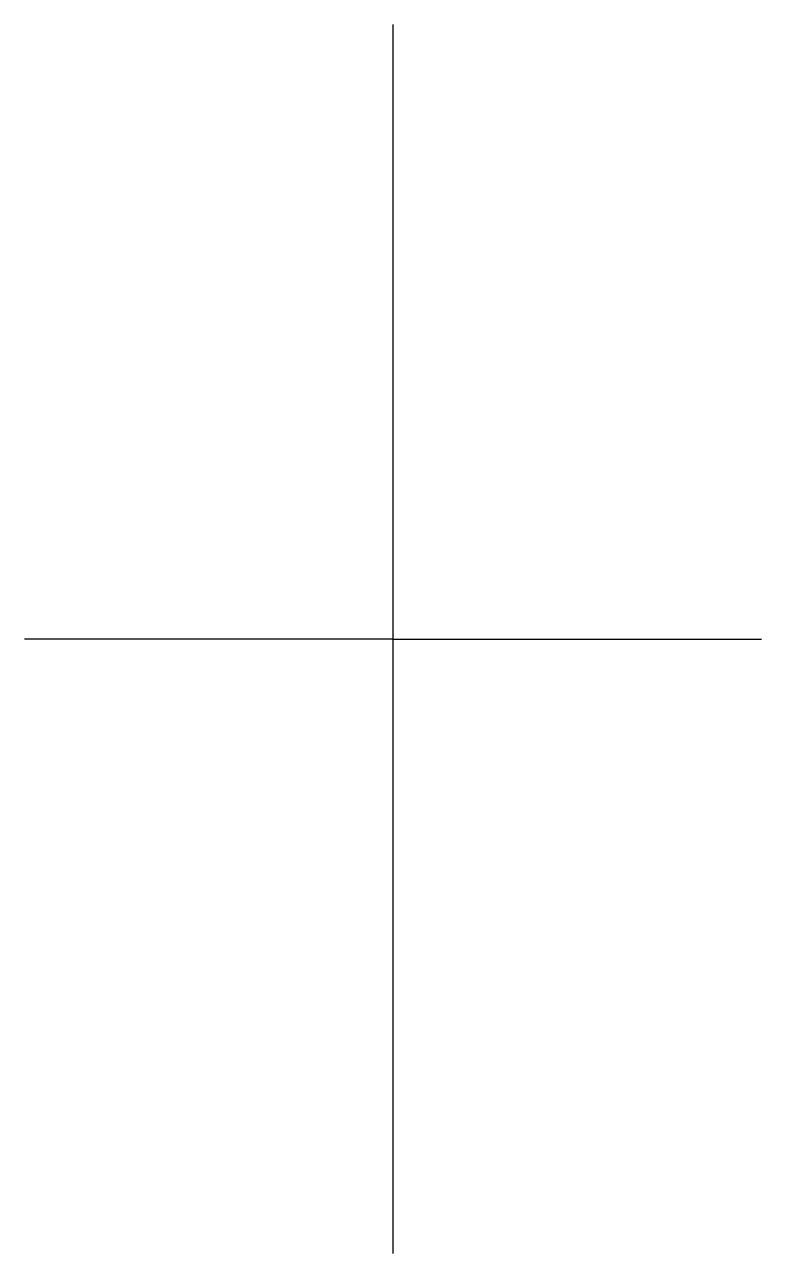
# Model space of a CAD drawing. Extents: x -6 to 6, y -10 to 10.
import ezdxf

# ---------------------------------------------------------------- set-up
doc = ezdxf.new("R2010")
doc.units = 0
doc.layers.get('0').update_dxf_attribs({"linetype": 'CONTINUOUS'})

msp = doc.modelspace()

# ---------------------------------------------------------------- linework, layer by layer
for p, q in [((0, -10), (0, 10)), ((0, 0), (-6, 0)), ((0, 0), (6, 0))]:
    msp.add_line(p, q)

doc.saveas('drawing.dxf')
